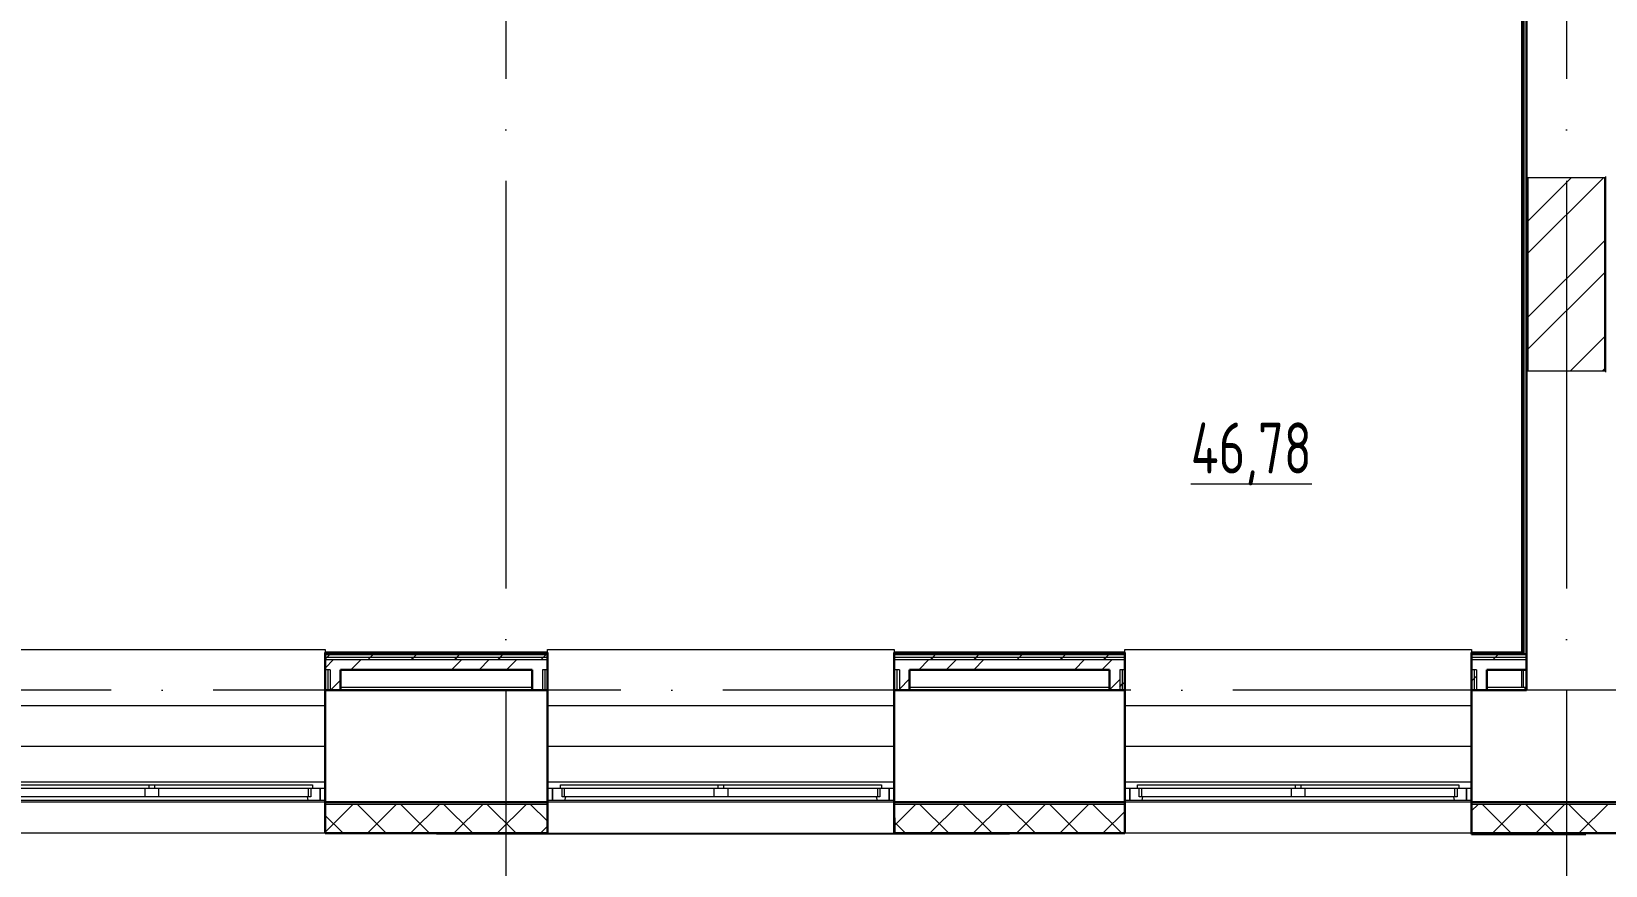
# Model space of a CAD drawing. Header units: millimetres. Extents: x -325553 to 627452, y -28539 to 738858.
# Drawn here: x -55240 to -47523, y 149254 to 153346 of the extents above; entities that cross this region are included whole.
import ezdxf

# ---------------------------------------------------------------- set-up
doc = ezdxf.new("R2010")
doc.units = ezdxf.units.MM
doc.linetypes.add('ADSK_Линия сетки', pattern=[25, 20, -2.5, 0, -2.5])
doc.layers.add('000_доп.МДУ', color=7, linetype='Continuous')
for name, color, linetype, lineweight in [('_ Окна', 7, 'Continuous', 9), ('Марки помещений', 252, 'Continuous', 20), ('Ограждение', 252, 'Continuous', 9), ('Окна', 252, 'Continuous', 9), ('Оси', 252, 'Continuous', 9), ('Стены внутренние', 7, 'Continuous', 18), ('Стены наружные', 7, 'Continuous', 18), ('Стены штриховка', 7, 'Continuous', 9)]:
    doc.layers.add(name, color=color, linetype=linetype, lineweight=lineweight)
doc.styles.add('GOST Common_3', font='', dxfattribs={"height": 3.5})
doc.styles.get('GOST Common_3').set_extended_font_data('GOST 2.304 type A')

# ---------------------------------------------------------------- blocks, each defined once
blk = doc.blocks.new('1 этаж')
at = {"layer": 'Стены наружные', "lineweight": 9, "true_color": 0x636466}
h = blk.add_hatch(dxfattribs=at)
h.set_pattern_fill('FP_41', color=251, style=0, pattern_type=2)
h.set_pattern_definition([(180, (-32119.82, 96), (-1e-14, -100), [])])
h.paths.add_polyline_path([(-66005.8, -20703.7), (-64730.8, -20703.7), (-64730.8, -20693.7), (-66005.8, -20693.7)])
h.paths.add_polyline_path([(2117.4, -20703.7), (2694.2, -20703.7), (2694.2, -20693.7), (1409.2, -20693.7), (1409.2, -20703.7)])
h.paths.add_polyline_path([(-63030.8, -20703.7), (-61880.8, -20703.7), (-61880.8, -20693.7), (-63030.8, -20693.7)])
h.paths.add_polyline_path([(-752.8, -20703.7), (-290.8, -20703.7), (-290.8, -20693.7), (-1390.8, -20693.7), (-1390.8, -20703.7)])
h.paths.add_polyline_path([(-60180.8, -20703.7), (-59050.8, -20703.7), (-59050.8, -20693.7), (-60180.8, -20693.7)])
h.paths.add_polyline_path([(-3623, -20703.7), (-3090.8, -20703.7), (-3090.8, -20693.7), (-4165.8, -20693.7), (-4165.8, -20703.7)])
h.paths.add_polyline_path([(-57350.8, -20703.7), (-56240.8, -20703.7), (-56240.8, -20693.7), (-57350.8, -20693.7)])
h.paths.add_polyline_path([(-5865.8, -20703.7), (-5865.8, -20693.7), (-6960.8, -20693.7), (-6960.8, -20703.7), (-6493.2, -20703.7)])
h.paths.add_polyline_path([(-54540.8, -20703.7), (-53450.8, -20703.7), (-53450.8, -20693.7), (-54540.8, -20693.7)])
h.paths.add_polyline_path([(-8660.8, -20703.7), (-8660.8, -20693.7), (-9765.8, -20693.7), (-9765.8, -20703.7), (-9363.4, -20703.7)])
h.paths.add_polyline_path([(-51750.8, -20703.7), (-50620.8, -20703.7), (-50620.8, -20693.7), (-51750.8, -20693.7)])
h.paths.add_polyline_path([(-11516, -20703.7), (-11465.8, -20703.7), (-11465.8, -20693.7), (-12545.8, -20693.7), (-12545.8, -20703.7), (-12233.6, -20703.7)])
h.paths.add_polyline_path([(-48920.8, -20703.7), (-47800.8, -20703.7), (-47800.8, -20693.7), (-48920.8, -20693.7)])
h.paths.add_polyline_path([(-14245.8, -20703.7), (-14245.8, -20693.7), (-15320.8, -20693.7), (-15320.8, -20703.7), (-14386.2, -20703.7)])
h.paths.add_polyline_path([(-46100.8, -20703.7), (-45030.8, -20703.7), (-45030.8, -20693.7), (-46100.8, -20693.7)])
h.paths.add_polyline_path([(-17256.4, -20703.7), (-17020.8, -20703.7), (-17020.8, -20693.7), (-18120.8, -20693.7), (-18120.8, -20703.7), (-17974, -20703.7)])
h.paths.add_polyline_path([(-43330.8, -20703.7), (-42230.8, -20703.7), (-42230.8, -20693.7), (-43330.8, -20693.7)])
h.paths.add_polyline_path([(-19820.8, -20703.7), (-19820.8, -20693.7), (-20920.8, -20693.7), (-20920.8, -20703.7), (-20126.6, -20703.7)])
h.paths.add_polyline_path([(-40530.8, -20703.7), (-39400.8, -20703.7), (-39400.8, -20693.7), (-40530.8, -20693.7)])
h.paths.add_polyline_path([(-22620.8, -20703.7), (-22620.8, -20693.7), (-23700.8, -20693.7), (-23700.8, -20703.7), (-22996.8, -20703.7)])
h.paths.add_polyline_path([(-25867, -20703.7), (-25400.8, -20703.7), (-25400.8, -20693.7), (-26500.8, -20693.7), (-26500.8, -20703.7), (-26498.8, -20703.7)])
h.paths.add_polyline_path([(-37700.8, -20703.7), (-36590.8, -20703.7), (-36590.8, -20693.7), (-37700.8, -20693.7)])
h.paths.add_polyline_path([(-28202.8, -20703.7), (-28200.8, -20703.7), (-28200.8, -20693.7), (-29240.8, -20693.7), (-29239.8, -20703.7), (-28378.4, -20703.7)])
h.paths.add_polyline_path([(-34890.8, -20703.7), (-33780.8, -20703.7), (-33780.8, -20693.7), (-34890.8, -20693.7)])
h.paths.add_polyline_path([(-30940.8, -20703.7), (-30940.8, -20693.7), (-32080.8, -20693.7), (-32079.8, -20703.7), (-31090.8, -20703.7)])
at = {"layer": '_ Окна', "color": 251, "lineweight": 18, "true_color": 0x636466}
for p, q in [((-54629.8, -20666.7), (-54625.2, -20683.7)), ((-54611.8, -20666.7), (-54623.8, -20666.7)), ((-54611.8, -20625.7), (-54611.8, -20666.7)), ((-54565.8, -20625.7), (-54603.8, -20625.7)), ((-54565.8, -20683.7), (-54565.8, -20625.7)), ((-53387.8, -20625.7), (-53425.8, -20625.7)), ((-53425.8, -20625.7), (-53425.8, -20683.7)), ((-53379.8, -20666.7), (-53379.8, -20625.7)), ((-53367.8, -20666.7), (-53379.8, -20666.7)), ((-53366.4, -20683.7), (-53361.8, -20666.7)), ((-51839.8, -20666.7), (-51835.2, -20683.7)), ((-51821.8, -20666.7), (-51833.8, -20666.7)), ((-51821.8, -20625.7), (-51821.8, -20666.7)), ((-51775.8, -20625.7), (-51813.8, -20625.7)), ((-51775.8, -20683.7), (-51775.8, -20625.7)), ((-50557.8, -20625.7), (-50595.8, -20625.7)), ((-50595.8, -20625.7), (-50595.8, -20683.7)), ((-50549.8, -20666.7), (-50549.8, -20625.7)), ((-50537.8, -20666.7), (-50549.8, -20666.7)), ((-50536.4, -20683.7), (-50531.8, -20666.7)), ((-49009.8, -20666.7), (-49005.2, -20683.7)), ((-48991.8, -20666.7), (-49003.8, -20666.7)), ((-48991.8, -20625.7), (-48991.8, -20666.7)), ((-48945.8, -20625.7), (-48983.8, -20625.7)), ((-48945.8, -20683.7), (-48945.8, -20625.7)), ((-54625.2, -20683.7), (-54565.8, -20683.7)), ((-53425.8, -20683.7), (-53366.4, -20683.7)), ((-51835.2, -20683.7), (-51775.8, -20683.7)), ((-50595.8, -20683.7), (-50536.4, -20683.7)), ((-49005.2, -20683.7), (-48945.8, -20683.7))]:
    blk.add_line(p, q, dxfattribs=at)
at = {"layer": '_ Окна', "color": 251, "true_color": 0x636466}
for p, q in [((-54540.8, -20625.7), (-54565.8, -20625.7)), ((-54565.8, -20625.7), (-54565.8, -20683.7)), ((-53425.8, -20625.7), (-53450.8, -20625.7)), ((-53425.8, -20683.7), (-53425.8, -20625.7)), ((-51750.8, -20625.7), (-51775.8, -20625.7)), ((-51775.8, -20625.7), (-51775.8, -20683.7)), ((-50595.8, -20625.7), (-50620.8, -20625.7)), ((-50595.8, -20683.7), (-50595.8, -20625.7)), ((-48920.8, -20625.7), (-48945.8, -20625.7)), ((-48945.8, -20625.7), (-48945.8, -20683.7)), ((-54565.8, -20683.7), (-54540.8, -20683.7)), ((-53450.8, -20683.7), (-53425.8, -20683.7)), ((-51775.8, -20683.7), (-51750.8, -20683.7)), ((-50620.8, -20683.7), (-50595.8, -20683.7)), ((-48945.8, -20683.7), (-48920.8, -20683.7))]:
    blk.add_line(p, q, dxfattribs=at)
at = {"layer": 'Ограждение', "color": 251, "true_color": 0x636466}
for p, q in [((-48675.8, -16356.9), (-48675.8, -19958.7)), ((-56240.8, -19943.7), (-54540.8, -19943.7)), ((-54540.8, -19943.7), (-54540.8, -19958.7)), ((-53450.8, -19958.7), (-53450.8, -19943.7)), ((-53450.8, -19943.7), (-51750.8, -19943.7)), ((-51750.8, -19943.7), (-51750.8, -19958.7)), ((-50620.8, -19958.7), (-50620.8, -19943.7)), ((-50620.8, -19943.7), (-48920.8, -19943.7)), ((-48920.8, -19943.7), (-48920.8, -19958.7)), ((-48675.8, -20043.7), (-48675.8, -20128.7)), ((-48665.8, -20128.7), (-48665.8, -20043.7)), ((-56240.8, -20218.7), (-54540.8, -20218.7)), ((-53450.8, -20218.7), (-51750.8, -20218.7)), ((-50620.8, -20218.7), (-48920.8, -20218.7)), ((-56240.8, -20418.7), (-54540.8, -20418.7)), ((-53450.8, -20418.7), (-51750.8, -20418.7)), ((-50620.8, -20418.7), (-48920.8, -20418.7)), ((-56240.8, -20593.7), (-54540.8, -20593.7)), ((-53450.8, -20593.7), (-51750.8, -20593.7)), ((-50620.8, -20593.7), (-48920.8, -20593.7))]:
    blk.add_line(p, q, dxfattribs=at)
at = {"layer": 'Окна', "color": 251, "true_color": 0x636466}
for p, q in [((-56177.8, -20608.7), (-55405.8, -20608.7)), ((-55405.8, -20625.7), (-56177.8, -20625.7)), ((-55425.8, -20666.7), (-56157.8, -20666.7)), ((-55425.8, -20625.7), (-55425.8, -20666.7)), ((-55355.8, -20666.7), (-55425.8, -20666.7)), ((-55405.8, -20608.7), (-55375.8, -20608.7)), ((-55405.8, -20608.7), (-55405.8, -20625.7)), ((-55375.8, -20625.7), (-55405.8, -20625.7)), ((-55375.8, -20608.7), (-54603.8, -20608.7)), ((-55375.8, -20625.7), (-55375.8, -20608.7)), ((-54603.8, -20625.7), (-55375.8, -20625.7)), ((-55355.8, -20666.7), (-55355.8, -20625.7)), ((-54623.8, -20666.7), (-55355.8, -20666.7)), ((-54623.8, -20625.7), (-54623.8, -20666.7)), ((-54603.8, -20608.7), (-54603.8, -20625.7)), ((-53387.8, -20608.7), (-52615.8, -20608.7)), ((-53387.8, -20625.7), (-53387.8, -20608.7)), ((-52615.8, -20625.7), (-53387.8, -20625.7)), ((-53367.8, -20666.7), (-53367.8, -20625.7)), ((-52635.8, -20666.7), (-53367.8, -20666.7)), ((-52635.8, -20625.7), (-52635.8, -20666.7)), ((-52565.8, -20666.7), (-52635.8, -20666.7)), ((-52615.8, -20608.7), (-52585.8, -20608.7)), ((-52615.8, -20608.7), (-52615.8, -20625.7)), ((-52585.8, -20625.7), (-52615.8, -20625.7)), ((-52585.8, -20608.7), (-51813.8, -20608.7)), ((-52585.8, -20625.7), (-52585.8, -20608.7)), ((-51813.8, -20625.7), (-52585.8, -20625.7)), ((-52565.8, -20666.7), (-52565.8, -20625.7)), ((-51833.8, -20666.7), (-52565.8, -20666.7)), ((-51833.8, -20625.7), (-51833.8, -20666.7)), ((-51813.8, -20608.7), (-51813.8, -20625.7)), ((-50557.8, -20608.7), (-49785.8, -20608.7)), ((-50557.8, -20625.7), (-50557.8, -20608.7)), ((-49785.8, -20625.7), (-50557.8, -20625.7)), ((-50537.8, -20666.7), (-50537.8, -20625.7)), ((-49805.8, -20666.7), (-50537.8, -20666.7)), ((-49805.8, -20625.7), (-49805.8, -20666.7)), ((-49735.8, -20666.7), (-49805.8, -20666.7)), ((-49785.8, -20608.7), (-49755.8, -20608.7)), ((-49785.8, -20608.7), (-49785.8, -20625.7)), ((-49755.8, -20625.7), (-49785.8, -20625.7)), ((-49755.8, -20608.7), (-48983.8, -20608.7)), ((-49755.8, -20625.7), (-49755.8, -20608.7)), ((-48983.8, -20625.7), (-49755.8, -20625.7)), ((-49735.8, -20666.7), (-49735.8, -20625.7)), ((-49003.8, -20666.7), (-49735.8, -20666.7)), ((-49003.8, -20625.7), (-49003.8, -20666.7)), ((-48983.8, -20608.7), (-48983.8, -20625.7)), ((-56156.4, -20683.7), (-54625.2, -20683.7)), ((-53366.4, -20683.7), (-51835.2, -20683.7)), ((-50536.4, -20683.7), (-49005.2, -20683.7))]:
    blk.add_line(p, q, dxfattribs=at)
at = {"layer": 'Оси', "color": 251, "linetype": 'ADSK_Линия сетки', "ltscale": 100, "true_color": 0x636466}
for p, q in [((-53655.8, -2643.7), (-53655.8, -33769.9)), ((-48455.8, -2643.7), (-48455.8, -33769.9)), ((4411.5, -20143.7), (-72528.1, -20143.7))]:
    blk.add_line(p, q, dxfattribs=at)
at = {"layer": 'Стены внутренние', "color": 251, "lineweight": 30, "true_color": 0x636466}
for p, q in [((-48650.8, -17628.7), (-48645.8, -17628.7)), ((-48265.8, -17628.7), (-48260.8, -17628.7)), ((-48645.8, -18578.7), (-48650.8, -18578.7)), ((-48260.8, -18578.7), (-48265.8, -18578.7)), ((-48650.8, -20043.7), (-48650.8, -20143.7)), ((-54540.8, -20143.7), (-54540.8, -20693.7)), ((-53525.8, -20143.7), (-54465.8, -20143.7)), ((-53450.8, -20693.7), (-53450.8, -20143.7)), ((-51750.8, -20143.7), (-51750.8, -20693.7)), ((-50695.8, -20143.7), (-51675.8, -20143.7)), ((-50620.8, -20693.7), (-50620.8, -20143.7)), ((-48920.8, -20143.7), (-48920.8, -20693.7)), ((-48650.8, -20143.7), (-48845.8, -20143.7)), ((-54540.8, -20693.7), (-53450.8, -20693.7)), ((-54540.8, -20703.7), (-54540.8, -20845.7)), ((-53450.8, -20845.7), (-53450.8, -20703.7)), ((-51750.8, -20693.7), (-50620.8, -20693.7)), ((-51750.8, -20703.7), (-51750.8, -20845.7)), ((-50620.8, -20845.7), (-50620.8, -20703.7)), ((-48920.8, -20693.7), (-47800.8, -20693.7)), ((-48920.8, -20703.7), (-48920.8, -20845.7)), ((-54540.8, -20845.7), (-53450.8, -20845.7)), ((-51750.8, -20845.7), (-50620.8, -20845.7)), ((-48920.8, -20845.7), (-47800.8, -20845.7))]:
    blk.add_line(p, q, dxfattribs=at)
at = {"layer": 'Стены внутренние', "color": 251, "true_color": 0x636466}
for p, q in [((-48645.8, -17628.7), (-48265.8, -17628.7)), ((-48265.8, -18578.7), (-48645.8, -18578.7)), ((-54540.8, -20693.7), (-56240.8, -20693.7)), ((-51750.8, -20693.7), (-53450.8, -20693.7)), ((-48920.8, -20693.7), (-50620.8, -20693.7)), ((-54540.8, -20845.7), (-56240.8, -20845.7)), ((-48920.8, -20845.7), (-50620.8, -20845.7))]:
    blk.add_line(p, q, dxfattribs=at)
at = {"layer": 'Стены внутренние', "color": 251, "linetype": 'Continuous', "lineweight": 9, "true_color": 0x636466}
for p, q in [((-54455, -20843.7), (-54540.8, -20758)), ((-54538.8, -20838.1), (-54404.5, -20703.7)), ((-54242.9, -20843.7), (-54382.9, -20703.7)), ((-54332.3, -20843.7), (-54192.3, -20703.7)), ((-54030.8, -20843.7), (-54170.8, -20703.7)), ((-54120.2, -20843.7), (-53980.2, -20703.7)), ((-53818.6, -20843.7), (-53958.6, -20703.7)), ((-53908.1, -20843.7), (-53768.1, -20703.7)), ((-53606.5, -20843.7), (-53746.5, -20703.7)), ((-53696, -20843.7), (-53556, -20703.7)), ((-53452.8, -20785.3), (-53534.4, -20703.7)), ((-51748.8, -20805.8), (-51646.8, -20703.7)), ((-51485.2, -20843.7), (-51625.2, -20703.7)), ((-51574.6, -20843.7), (-51434.6, -20703.7)), ((-51273, -20843.7), (-51413, -20703.7)), ((-51362.5, -20843.7), (-51222.5, -20703.7)), ((-51060.9, -20843.7), (-51200.9, -20703.7)), ((-51150.4, -20843.7), (-51010.4, -20703.7)), ((-50848.8, -20843.7), (-50988.8, -20703.7)), ((-50938.2, -20843.7), (-50798.2, -20703.7)), ((-50636.7, -20843.7), (-50776.7, -20703.7)), ((-50726.1, -20843.7), (-50620.8, -20738.4)), ((-48920.8, -20735.5), (-48889, -20703.7)), ((-48727.5, -20843.7), (-48867.5, -20703.7)), ((-48816.9, -20843.7), (-48676.9, -20703.7)), ((-48515.3, -20843.7), (-48655.3, -20703.7)), ((-48604.8, -20843.7), (-48464.8, -20703.7)), ((-48303.2, -20843.7), (-48443.2, -20703.7)), ((-48392.7, -20843.7), (-48252.7, -20703.7)), ((-53483.8, -20843.7), (-53452.8, -20812.7)), ((-51697.3, -20843.7), (-51748.8, -20792.2)), ((-53772.9, -20843.7), (-53774, -20845.7)), ((-51523.1, -20845.7), (-51524.3, -20843.7)), ((-51054.3, -20845), (-51055, -20843.7))]:
    blk.add_line(p, q, dxfattribs=at)
at = {"layer": 'Стены наружные', "color": 251, "lineweight": 30, "true_color": 0x636466}
for p, q in [((-48650.8, -20043.7), (-48650.8, -15936.9)), ((-48670.8, -16076.9), (-48670.8, -19958.7)), ((-48665.8, -16071.9), (-48665.8, -19963.7)), ((-48645.8, -17628.7), (-48645.8, -18578.7)), ((-48265.8, -18578.7), (-48265.8, -17628.7)), ((-54540.8, -19958.7), (-54540.8, -20143.7)), ((-53450.8, -19958.7), (-54540.8, -19958.7)), ((-53450.8, -20143.7), (-53450.8, -19958.7)), ((-51750.8, -19958.7), (-51750.8, -20143.7)), ((-50620.8, -19958.7), (-51750.8, -19958.7)), ((-50620.8, -20143.7), (-50620.8, -19958.7)), ((-48920.8, -19958.7), (-48920.8, -20143.7)), ((-48670.8, -19958.7), (-48920.8, -19958.7)), ((-48665.8, -19963.7), (-48670.8, -19963.7)), ((-54465.8, -20043.7), (-53525.8, -20043.7)), ((-54465.8, -20143.7), (-54465.8, -20043.7)), ((-53525.8, -20043.7), (-53525.8, -20143.7)), ((-51675.8, -20043.7), (-50695.8, -20043.7)), ((-51675.8, -20143.7), (-51675.8, -20043.7)), ((-50695.8, -20043.7), (-50695.8, -20143.7)), ((-48845.8, -20043.7), (-48650.8, -20043.7)), ((-48845.8, -20143.7), (-48845.8, -20043.7)), ((-54540.8, -20143.7), (-54465.8, -20143.7)), ((-53525.8, -20143.7), (-53450.8, -20143.7)), ((-51750.8, -20143.7), (-51675.8, -20143.7)), ((-50695.8, -20143.7), (-50620.8, -20143.7)), ((-48920.8, -20143.7), (-48845.8, -20143.7)), ((-54540.8, -20693.7), (-54540.8, -20703.7)), ((-53450.8, -20703.7), (-53450.8, -20693.7)), ((-51750.8, -20693.7), (-51750.8, -20703.7)), ((-50620.8, -20703.7), (-50620.8, -20693.7)), ((-48920.8, -20693.7), (-48920.8, -20703.7)), ((-48920.8, -20845.7), (-48920.8, -20850.7)), ((-48920.8, -20850.7), (-48360.8, -20850.7)), ((-48360.8, -20850.7), (-48360.8, -20845.7))]:
    blk.add_line(p, q, dxfattribs=at)
at = {"layer": 'Стены наружные', "color": 251, "linetype": 'Continuous', "lineweight": 9, "true_color": 0x636466}
for p, q in [((-48670.8, -16950), (-48665.8, -16945)), ((-48670.8, -17020.7), (-48665.8, -17015.7)), ((-48670.8, -17091.4), (-48665.8, -17086.4)), ((-48670.8, -17162.1), (-48665.8, -17157.1)), ((-48670.8, -17232.8), (-48665.8, -17227.8)), ((-48670.8, -17303.5), (-48665.8, -17298.5)), ((-48670.8, -17374.2), (-48665.8, -17369.2)), ((-48670.8, -17444.9), (-48665.8, -17439.9)), ((-48670.8, -17515.6), (-48665.8, -17510.6)), ((-48670.8, -17586.3), (-48665.8, -17581.3)), ((-48670.8, -17657.1), (-48665.8, -17652.1)), ((-48645.8, -17844.4), (-48430.2, -17628.7)), ((-48645.8, -18001.5), (-48273, -17628.7)), ((-48670.8, -17727.8), (-48665.8, -17722.8)), ((-48670.8, -17798.5), (-48665.8, -17793.5)), ((-48670.8, -17869.2), (-48665.8, -17864.2)), ((-48670.8, -17939.9), (-48665.8, -17934.9)), ((-48645.8, -18315.8), (-48265.8, -17935.8)), ((-48670.8, -18010.6), (-48665.8, -18005.6)), ((-48670.8, -18081.3), (-48665.8, -18076.3)), ((-48645.8, -18473), (-48265.8, -18093)), ((-48670.8, -18152), (-48665.8, -18147)), ((-48670.8, -18222.7), (-48665.8, -18217.7)), ((-48670.8, -18293.5), (-48665.8, -18288.5)), ((-48670.8, -18364.2), (-48665.8, -18359.2)), ((-48670.8, -18434.9), (-48665.8, -18429.9)), ((-48437.2, -18578.7), (-48265.8, -18407.3)), ((-48670.8, -18505.6), (-48665.8, -18500.6)), ((-48670.8, -18576.3), (-48665.8, -18571.3)), ((-48280.1, -18578.7), (-48265.8, -18564.4)), ((-48670.8, -18647), (-48665.8, -18642)), ((-48670.8, -18717.7), (-48665.8, -18712.7)), ((-48670.8, -18788.4), (-48665.8, -18783.4)), ((-48670.8, -18859.1), (-48665.8, -18854.1)), ((-48670.8, -18929.9), (-48665.8, -18924.9)), ((-48670.8, -19000.6), (-48665.8, -18995.6)), ((-48670.8, -19071.3), (-48665.8, -19066.3)), ((-48670.8, -19142), (-48665.8, -19137)), ((-48670.8, -19212.7), (-48665.8, -19207.7)), ((-48670.8, -19283.4), (-48665.8, -19278.4)), ((-48670.8, -19354.1), (-48665.8, -19349.1)), ((-48670.8, -19424.8), (-48665.8, -19419.8)), ((-48670.8, -19495.5), (-48665.8, -19490.5)), ((-48670.8, -19566.2), (-48665.8, -19561.2)), ((-48670.8, -19637), (-48665.8, -19632)), ((-48670.8, -19707.7), (-48665.8, -19702.7)), ((-48670.8, -19778.4), (-48665.8, -19773.4)), ((-48670.8, -19849.1), (-48665.8, -19844.1)), ((-54540.8, -19991.5), (-54530.5, -19981.2)), ((-54530.5, -19981.2), (-54518, -19968.7)), ((-54513, -19963.7), (-54508, -19958.7)), ((-54442.3, -19963.7), (-54437.3, -19958.7)), ((-54371.6, -19963.7), (-54366.6, -19958.7)), ((-54330.9, -19993.7), (-54318.4, -19981.2)), ((-54318.4, -19981.2), (-54305.9, -19968.7)), ((-54305.9, -19968.7), (-54300.9, -19963.7)), ((-54300.9, -19963.7), (-54295.9, -19958.7)), ((-54230.2, -19963.7), (-54225.2, -19958.7)), ((-54159.5, -19963.7), (-54154.5, -19958.7)), ((-54118.7, -19993.7), (-54106.2, -19981.2)), ((-54106.2, -19981.2), (-54093.7, -19968.7)), ((-54088.7, -19963.7), (-54083.7, -19958.7)), ((-54018, -19963.7), (-54013, -19958.7)), ((-53947.3, -19963.7), (-53942.3, -19958.7)), ((-53906.6, -19993.7), (-53894.1, -19981.2)), ((-53894.1, -19981.2), (-53881.6, -19968.7)), ((-53881.6, -19968.7), (-53876.6, -19963.7)), ((-53876.6, -19963.7), (-53871.6, -19958.7)), ((-53805.9, -19963.7), (-53800.9, -19958.7)), ((-53735.2, -19963.7), (-53730.2, -19958.7)), ((-53694.5, -19993.7), (-53682, -19981.2)), ((-53682, -19981.2), (-53669.5, -19968.7)), ((-53664.5, -19963.7), (-53659.5, -19958.7)), ((-53593.8, -19963.7), (-53588.8, -19958.7)), ((-53523.1, -19963.7), (-53518.1, -19958.7)), ((-53482.3, -19993.7), (-53469.8, -19981.2)), ((-53469.8, -19981.2), (-53457.3, -19968.7)), ((-53457.3, -19968.7), (-53452.3, -19963.7)), ((-53452.3, -19963.7), (-53450.8, -19962.2)), ((-51750.8, -19959.2), (-51750.3, -19958.7)), ((-51684.6, -19963.7), (-51679.6, -19958.7)), ((-51613.9, -19963.7), (-51608.9, -19958.7)), ((-51573.2, -19993.7), (-51560.7, -19981.2)), ((-51560.7, -19981.2), (-51548.2, -19968.7)), ((-51543.2, -19963.7), (-51538.2, -19958.7)), ((-51472.4, -19963.7), (-51467.4, -19958.7)), ((-51401.7, -19963.7), (-51396.7, -19958.7)), ((-51361, -19993.7), (-51348.5, -19981.2)), ((-51348.5, -19981.2), (-51336, -19968.7)), ((-51336, -19968.7), (-51331, -19963.7)), ((-51331, -19963.7), (-51326, -19958.7)), ((-51260.3, -19963.7), (-51255.3, -19958.7)), ((-51189.6, -19963.7), (-51184.6, -19958.7)), ((-51148.9, -19993.7), (-51136.4, -19981.2)), ((-51136.4, -19981.2), (-51123.9, -19968.7)), ((-51118.9, -19963.7), (-51113.9, -19958.7)), ((-51048.2, -19963.7), (-51043.2, -19958.7)), ((-50977.5, -19963.7), (-50972.5, -19958.7)), ((-50936.8, -19993.7), (-50924.3, -19981.2)), ((-50924.3, -19981.2), (-50911.8, -19968.7)), ((-50911.8, -19968.7), (-50906.8, -19963.7)), ((-50906.8, -19963.7), (-50901.8, -19958.7)), ((-50836.1, -19963.7), (-50831.1, -19958.7)), ((-50765.3, -19963.7), (-50760.3, -19958.7)), ((-50724.6, -19993.7), (-50712.1, -19981.2)), ((-50712.1, -19981.2), (-50699.6, -19968.7)), ((-50694.6, -19963.7), (-50689.6, -19958.7)), ((-50623.9, -19963.7), (-50620.8, -19960.6)), ((-48856.2, -19963.7), (-48851.2, -19958.7)), ((-48815.4, -19993.7), (-48802.9, -19981.2)), ((-48802.9, -19981.2), (-48790.4, -19968.7)), ((-48790.4, -19968.7), (-48785.4, -19963.7)), ((-48785.4, -19963.7), (-48780.4, -19958.7)), ((-48714.7, -19963.7), (-48709.7, -19958.7)), ((-48670.8, -19919.8), (-48665.8, -19914.8)), ((-54540.8, -20035), (-54499.5, -19993.7)), ((-54414.6, -20043.7), (-54364.6, -19993.7)), ((-53921.1, -20043.7), (-53871.1, -19993.7)), ((-53786.2, -20043.7), (-53736.2, -19993.7)), ((-53651.3, -20043.7), (-53601.3, -19993.7)), ((-51631.2, -20043.7), (-51581.2, -19993.7)), ((-51496.2, -20043.7), (-51446.2, -19993.7)), ((-51361.3, -20043.7), (-51311.3, -19993.7)), ((-50867.8, -20043.7), (-50817.8, -19993.7)), ((-50732.9, -20043.7), (-50682.9, -19993.7)), ((-54514.6, -20143.7), (-54465.8, -20094.9)), ((-51725.8, -20138.4), (-51675.8, -20088.4)), ((-50695.8, -20141.6), (-50645.8, -20091.6)), ((-50645.8, -20127), (-50633.3, -20114.5)), ((-50633.3, -20114.5), (-50620.8, -20102)), ((-48920.8, -20099.1), (-48908.3, -20086.6)), ((-48908.3, -20086.6), (-48895.8, -20074.1)), ((-48847.4, -20846.9), (-48849.6, -20850.7))]:
    blk.add_line(p, q, dxfattribs=at)
at = {"layer": 'Стены наружные', "color": 251, "true_color": 0x636466}
for p, q in [((-54465.8, -20128.7), (-53525.8, -20128.7)), ((-51675.8, -20128.7), (-50695.8, -20128.7)), ((-48845.8, -20128.7), (-48658.3, -20128.7)), ((-48658.3, -20143.7), (-48658.3, -20128.7)), ((-53995.8, -20850.7), (-53995.8, -20845.7)), ((-51185.8, -20850.7), (-53995.8, -20850.7)), ((-53450.8, -20845.7), (-51750.8, -20845.7)), ((-53450.8, -20845.7), (-53450.8, -20850.7)), ((-51750.8, -20850.7), (-51750.8, -20845.7)), ((-51185.8, -20850.7), (-51185.8, -20845.7))]:
    blk.add_line(p, q, dxfattribs=at)
at = {"layer": 'Стены штриховка', "color": 251, "true_color": 0x636466}
for p, q in [((-53450.8, -19963.7), (-54540.8, -19963.7)), ((-54540.8, -19968.7), (-53450.8, -19968.7)), ((-54540.8, -19981.2), (-53450.8, -19981.2)), ((-50620.8, -19963.7), (-51750.8, -19963.7)), ((-51750.8, -19968.7), (-50620.8, -19968.7)), ((-51750.8, -19981.2), (-50620.8, -19981.2)), ((-48670.8, -19963.7), (-48920.8, -19963.7)), ((-48920.8, -19968.7), (-48650.8, -19968.7)), ((-48920.8, -19981.2), (-48650.8, -19981.2)), ((-48665.8, -19963.7), (-48650.8, -19963.7)), ((-54540.8, -19993.7), (-53450.8, -19993.7)), ((-54515.8, -20043.7), (-54540.8, -20043.7)), ((-54528.3, -20043.7), (-54528.3, -20143.7)), ((-54515.8, -20043.7), (-54515.8, -20143.7)), ((-53450.8, -20043.7), (-53475.8, -20043.7)), ((-53475.8, -20043.7), (-53475.8, -20143.7)), ((-53463.3, -20043.7), (-53463.3, -20143.7)), ((-51750.8, -19993.7), (-50620.8, -19993.7)), ((-51725.8, -20043.7), (-51750.8, -20043.7)), ((-51738.3, -20043.7), (-51738.3, -20143.7)), ((-51725.8, -20043.7), (-51725.8, -20143.7)), ((-50620.8, -20043.7), (-50645.8, -20043.7)), ((-50645.8, -20043.7), (-50645.8, -20143.7)), ((-50633.3, -20043.7), (-50633.3, -20143.7)), ((-48920.8, -19993.7), (-48650.8, -19993.7)), ((-48895.8, -20043.7), (-48920.8, -20043.7)), ((-48908.3, -20043.7), (-48908.3, -20143.7)), ((-48895.8, -20043.7), (-48895.8, -20143.7)), ((-53450.8, -20703.7), (-54540.8, -20703.7)), ((-50620.8, -20703.7), (-51750.8, -20703.7)), ((-47800.8, -20703.7), (-48920.8, -20703.7)), ((-54538.8, -20769.7), (-54540.8, -20769.7)), ((-54538.8, -20769.7), (-54538.8, -20843.7)), ((-53450.8, -20769.7), (-53452.8, -20769.7)), ((-53452.8, -20843.7), (-53452.8, -20769.7)), ((-51748.8, -20769.7), (-51750.8, -20769.7)), ((-51748.8, -20769.7), (-51748.8, -20843.7)), ((-50620.8, -20769.7), (-50622.8, -20769.7)), ((-50622.8, -20843.7), (-50622.8, -20769.7)), ((-48918.8, -20769.7), (-48920.8, -20769.7)), ((-48918.8, -20769.7), (-48918.8, -20843.7)), ((-54538.8, -20843.7), (-53452.8, -20843.7)), ((-51748.8, -20843.7), (-50622.8, -20843.7)), ((-48918.8, -20843.7), (-47802.8, -20843.7))]:
    blk.add_line(p, q, dxfattribs=at)
at = {"layer": 'Марки помещений', "color": 251, "true_color": 0x636466, "style": 'GOST Common_3', "width": 0.9}
blk.add_text('%%U46,78', height=250, dxfattribs=at).set_placement((-50297.3, -19080.6))

msp = doc.modelspace()

# ---------------------------------------------------------------- block references
at = {"layer": '000_доп.МДУ', "color": 7, "lineweight": 0}
msp.add_blockref('1 этаж', (740.6, 170258), dxfattribs=at)

doc.saveas('drawing.dxf')
